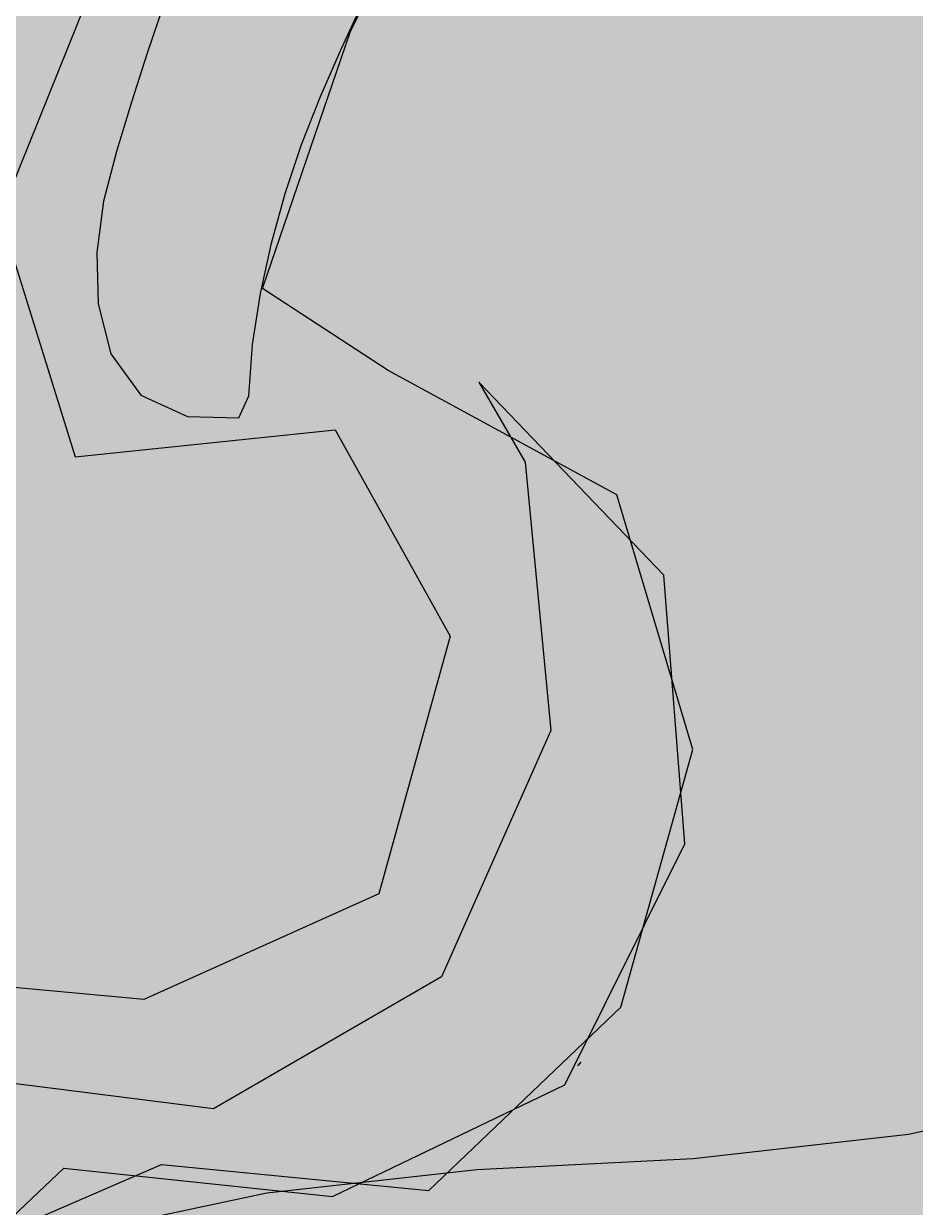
# Model space of a CAD drawing. Extents: x 0 to 1501, y 0 to 1747.
# Drawn here: x 93.255 to 96.523, y 1725.303 to 1729.642 of the extents above; entities that cross this region are included whole.
import ezdxf

# ---------------------------------------------------------------- set-up
doc = ezdxf.new("R2010")
doc.units = 0

msp = doc.modelspace()

# ---------------------------------------------------------------- hatches: boundary and pattern name
at = {"true_color": 0xf8f9fa}
msp.add_hatch(color=256, dxfattribs=at).paths.add_polyline_path([(0, 1747), (1280, 1747), (1280, 1027), (0, 1027)], flags=0)
at = {"true_color": 0xffffff}
msp.add_hatch(color=256, dxfattribs=at).paths.add_polyline_path([(0, 1747), (1280, 1747), (1280, 1681), (0, 1681)], flags=0)
at = {"true_color": 0xa8a9ab}
for points in [[(102.525, 1693.006), (101.8316, 1693.4875), (100.9954, 1694.0269), (100.1654, 1694.5758), (99.3269, 1695.111), (98.3966, 1695.4035), (97.5152, 1695.194), (96.6495, 1695.6823), (95.8868, 1696.3203), (96.1765, 1696.6041), (96.644, 1696.8292), (96.0403, 1697.6193), (95.3755, 1698.3595), (94.702, 1699.0918), (94.1028, 1699.8857), (93.5932, 1700.7168), (93.1817, 1701.6224), (92.9473, 1702.5829), (93.615, 1703.2309), (94.5271, 1702.8774), (95.5008, 1702.6891), (96.3339, 1703.1235), (96.3847, 1704.0995), (96.0008, 1705.0125), (95.3734, 1705.7813), (94.4999, 1706.2164), (93.618, 1705.8079), (92.6438, 1705.8756), (92.0424, 1706.6252), (91.7747, 1707.5816), (91.7388, 1708.5736), (91.8853, 1709.5479), (91.9267, 1710.5189), (91.871, 1711.5124), (91.7987, 1712.5048), (91.6739, 1713.4917), (91.4256, 1714.4534), (90.7469, 1715.1052), (89.8963, 1714.6319), (89.1854, 1715.0741), (89.1072, 1716.057), (89.4011, 1716.9873), (90.323, 1716.9349), (91.2195, 1717.0093), (91.6678, 1717.8805), (91.7878, 1718.8674), (91.805, 1719.862), (91.7468, 1720.8552), (92.1832, 1721.3716), (92.1668, 1722.2821), (92.177, 1723.2754), (92.4523, 1724.228), (92.8962, 1725.0857), (93.7604, 1725.4598), (94.7397, 1725.3645), (95.4441, 1726.0371), (95.7077, 1726.9819), (95.4288, 1727.9151), (94.5914, 1728.3711), (94.1304, 1728.6716), (94.4514, 1729.6106), (94.8943, 1730.5015), (95.3633, 1731.3789), (95.7103, 1732.3087), (95.4669, 1733.1932), (95.3705, 1733.6603), (96.309, 1733.8308), (96.9046, 1734.6226), (97.348, 1735.5134), (97.1109, 1736.3732), (96.4194, 1735.9164), (95.9349, 1735.0482), (95.1634, 1734.647), (94.2841, 1734.233), (93.7274, 1733.4178), (94.2173, 1732.9284), (94.8975, 1733.1349), (94.595, 1732.1893), (94.1482, 1731.3007), (93.6801, 1730.4228), (93.5232, 1729.8196), (93.1677, 1728.9389), (93.4442, 1728.0539), (94.3963, 1728.1532), (94.8185, 1727.3969), (94.5567, 1726.4521), (93.6952, 1726.0653), (92.7173, 1726.1557), (91.9679, 1725.5203), (91.4887, 1724.6526), (91.2313, 1723.6927), (91.1647, 1722.7022), (91.265, 1721.7126), (91.3914, 1720.9862), (91.4122, 1720.0033), (91.4391, 1719.0086), (91.3321, 1718.0216), (90.7493, 1717.3115), (89.8312, 1717.6536), (89.0274, 1717.1549), (88.81, 1716.1899), (88.8299, 1715.1964), (89.2482, 1714.3072), (90.1248, 1714.1972), (90.9593, 1714.5628), (91.2893, 1713.6372), (91.4174, 1712.6506), (91.5051, 1711.6595), (91.5493, 1710.6654), (91.7952, 1709.8021), (91.3891, 1708.999), (91.3737, 1708.0084), (91.5637, 1707.0328), (91.9171, 1706.1047), (92.6406, 1705.453), (93.6089, 1705.287), (94.48, 1705.7149), (95.3216, 1705.3311), (95.8393, 1704.4878), (95.9704, 1703.5172), (95.1641, 1703.1265), (94.2206, 1703.4321), (93.2747, 1703.6595), (92.5976, 1702.9968), (92.6925, 1702.0201), (93.0794, 1701.104), (93.6405, 1700.3281), (94.0165, 1699.5559), (94.6693, 1698.8057), (95.3285, 1698.0603), (95.9769, 1697.3055), (96.173, 1696.8484), (95.2389, 1696.9484), (95.7749, 1696.1593), (96.5742, 1695.5681), (97.4373, 1695.0743), (98.3869, 1694.8475), (99.2297, 1694.9556), (100.0478, 1694.3892), (100.8899, 1693.8592), (101.7386, 1693.3396), (102.2008, 1692.6016), (103.0926, 1692.1854), (104.0653, 1692.0111), (105.0553, 1691.9786), (105.1996, 1691.8424), (104.2134, 1691.9039), (105.1428, 1691.6305), (106.1289, 1691.4973), (106.0228, 1691.5263), (105.0448, 1691.7089), (105.2895, 1691.7493), (105.9212, 1691.8749), (104.9554, 1692.1047), (103.963, 1692.1553), (102.9941, 1692.3113), (102.525, 1693.006)], [(95.2965, 1725.8345), (95.2962, 1725.8341), (95.2958, 1725.8337), (95.2955, 1725.8333), (95.2952, 1725.8329), (95.2949, 1725.8325), (95.2946, 1725.8321), (95.2942, 1725.8317), (95.2939, 1725.8313), (95.2936, 1725.8309), (95.2933, 1725.8305), (95.293, 1725.8301), (95.2927, 1725.8297), (95.2924, 1725.8293), (95.2921, 1725.8289), (95.2918, 1725.8285), (95.2914, 1725.8281), (95.2911, 1725.8277), (95.2908, 1725.8273), (95.2905, 1725.8269), (95.2902, 1725.8265), (95.2899, 1725.8261), (95.2895, 1725.8257), (95.2892, 1725.8253), (95.2889, 1725.8249), (95.2885, 1725.8245), (95.2882, 1725.8241), (95.2878, 1725.8238), (95.2875, 1725.8234), (95.2871, 1725.823), (95.2868, 1725.8227), (95.2864, 1725.8223), (95.286, 1725.822), (95.2864, 1725.8223), (95.2868, 1725.8227), (95.2871, 1725.823), (95.2875, 1725.8234), (95.2878, 1725.8238), (95.2882, 1725.8241), (95.2885, 1725.8245), (95.2889, 1725.8249), (95.2892, 1725.8253), (95.2895, 1725.8257), (95.2899, 1725.8261), (95.2902, 1725.8265), (95.2905, 1725.8269), (95.2908, 1725.8273), (95.2911, 1725.8277), (95.2914, 1725.8281), (95.2918, 1725.8285), (95.2921, 1725.8289), (95.2924, 1725.8293), (95.2927, 1725.8297), (95.293, 1725.8301), (95.2933, 1725.8305), (95.2936, 1725.8309), (95.2939, 1725.8313), (95.2942, 1725.8317), (95.2946, 1725.8321), (95.2949, 1725.8325), (95.2952, 1725.8329), (95.2955, 1725.8333), (95.2958, 1725.8337), (95.2962, 1725.8341), (95.2965, 1725.8345)]]:
    msp.add_hatch(color=256, dxfattribs=at).paths.add_polyline_path(points, flags=0)
at = {"true_color": 0x9fa2a3}
msp.add_hatch(color=256, dxfattribs=at).paths.add_polyline_path([(93.547, 1728.991), (93.5234, 1728.8035), (93.5286, 1728.6147), (93.5749, 1728.432), (93.6849, 1728.2803), (93.8551, 1728.2026), (94.0434, 1728.1976), (94.0799, 1728.2775), (94.0935, 1728.466), (94.1228, 1728.6528), (94.1633, 1728.8375), (94.2136, 1729.0198), (94.2733, 1729.1993), (94.343, 1729.3751), (94.4192, 1729.5482), (94.4986, 1729.7198), (94.5802, 1729.8904), (94.6633, 1730.0603), (94.7476, 1730.2296), (94.833, 1730.3984), (94.9257, 1730.5632), (95.0181, 1730.7282), (95.1089, 1730.8941), (95.1979, 1731.061), (95.2848, 1731.229), (95.3691, 1731.3983), (95.4501, 1731.5692), (95.5262, 1731.7423), (95.5945, 1731.9187), (95.6527, 1732.0986), (95.7006, 1732.2816), (95.7376, 1732.467), (95.7626, 1732.6544), (95.7409, 1732.8329), (95.6243, 1732.9818), (95.5079, 1733.1308), (95.3919, 1733.2802), (95.2718, 1733.4259), (95.1313, 1733.456), (95.2725, 1733.3569), (95.2688, 1733.1686), (95.234, 1732.9827), (95.1878, 1732.7993), (95.1351, 1732.6177), (95.0773, 1732.4376), (95.0038, 1732.2635), (94.924, 1732.0921), (94.8417, 1731.9218), (94.7573, 1731.7525), (94.6709, 1731.5842), (94.5828, 1731.4169), (94.4929, 1731.2505), (94.4014, 1731.085), (94.3082, 1730.9204), (94.217, 1730.7547), (94.1312, 1730.5862), (94.0503, 1730.4153), (93.9738, 1730.2423), (93.9016, 1730.0675), (93.8332, 1729.8912), (93.7685, 1729.7135), (93.7073, 1729.5345), (93.6497, 1729.3544), (93.5958, 1729.1731), (93.547, 1728.991)], flags=0)
at = {"true_color": 0x6b6b6b}
msp.add_hatch(color=256, dxfattribs=at).paths.add_polyline_path([(94.146, 1725.3565), (94.9162, 1725.4413), (95.7088, 1725.4823), (96.4974, 1725.5712), (97.2725, 1725.7411), (98.0312, 1725.9737), (98.7495, 1726.3092), (98.8096, 1726.8181), (98.5264, 1727.5104), (99.0612, 1728.0808), (99.7682, 1728.4392), (100.5293, 1728.6575), (101.2906, 1728.5298), (101.6915, 1727.8687), (101.9689, 1727.5443), (102.748, 1727.695), (103.5183, 1727.8864), (104.2811, 1728.1061), (105.0383, 1728.3442), (105.7942, 1728.5864), (106.5505, 1728.8274), (107.3082, 1729.0641), (108.0499, 1729.2722), (108.2046, 1728.5797), (107.5882, 1728.0986), (106.8016, 1728.0807), (106.0175, 1727.9849), (105.4833, 1727.4591), (105.424, 1726.6703), (105.5027, 1725.8808), (105.6418, 1725.0994), (105.8179, 1724.3255), (106.0221, 1723.5585), (105.5691, 1723.2365), (104.7843, 1723.1175), (104.0017, 1722.9847), (103.2213, 1722.8398), (102.4431, 1722.683), (101.6678, 1722.513), (100.8966, 1722.3252), (100.1478, 1722.0651), (99.596, 1721.5315), (99.9821, 1720.9328), (100.2288, 1720.221), (99.7417, 1719.6144), (99.0411, 1719.2454), (98.2735, 1719.05), (97.4844, 1718.9848), (96.7676, 1719.296), (96.5764, 1720.0036), (97.0944, 1720.5893), (97.3239, 1721.241), (96.6393, 1721.6111), (95.8518, 1721.702), (95.0582, 1721.7006), (94.266, 1721.6508), (93.4765, 1721.5692), (92.69, 1721.4628), (92.2011, 1721.7642), (92.1285, 1722.5525), (92.1757, 1723.3443), (92.3942, 1724.1052), (92.7238, 1724.8265), (93.371, 1725.1913), (94.146, 1725.3565)], flags=0)
at = {"true_color": 0x989a9c}
msp.add_hatch(color=256, dxfattribs=at).paths.add_polyline_path([(93.797, 1700.254), (93.3839, 1701.1526), (93.024, 1702.0837), (93.1699, 1703.0075), (94.0729, 1703.0817), (95.0116, 1702.7534), (95.992, 1702.7863), (96.4397, 1703.6176), (96.2259, 1704.5863), (95.7009, 1705.4325), (94.9529, 1706.0846), (94.0299, 1706.0311), (93.0967, 1705.7695), (92.2396, 1706.2081), (91.8769, 1707.1365), (91.7277, 1708.1222), (91.8473, 1709.108), (91.9446, 1710.0747), (91.8981, 1711.0726), (91.8358, 1712.0698), (91.7411, 1713.0643), (91.5601, 1714.0463), (91.1281, 1714.9341), (90.2212, 1714.9036), (89.3929, 1714.7138), (89.0923, 1715.6449), (89.2115, 1716.6336), (89.9596, 1717.1096), (90.8869, 1716.8024), (91.5538, 1717.5016), (91.7577, 1718.476), (91.8109, 1719.4734), (91.7791, 1720.4717), (91.8129, 1721.2921), (92.2079, 1721.9077), (92.1487, 1722.9037), (92.3258, 1723.8818), (92.7186, 1724.7991), (93.4026, 1725.4468), (94.3863, 1725.343), (95.238, 1725.7526), (95.6776, 1726.6351), (95.6009, 1727.6206), (94.923, 1728.3284), (95.0927, 1728.0344), (95.1872, 1727.0509), (94.7866, 1726.1478), (93.9505, 1725.664), (92.9651, 1725.7886), (92.1848, 1725.2177), (91.7592, 1724.3168), (91.5626, 1723.3395), (91.5633, 1722.3412), (91.6204, 1721.3438), (91.6922, 1720.3472), (91.722, 1719.3487), (91.6698, 1718.3516), (91.3753, 1717.4056), (90.5306, 1717.158), (89.5987, 1717.3037), (89.1057, 1716.4862), (89.0478, 1715.4899), (89.3706, 1714.567), (90.2201, 1714.5365), (91.0919, 1714.7824), (91.5094, 1713.8955), (91.6547, 1712.9072), (91.7554, 1711.9132), (91.8223, 1710.9164), (91.8442, 1709.9176), (91.6736, 1708.9386), (91.6675, 1707.9437), (91.8715, 1706.9663), (92.2678, 1706.055), (93.1282, 1705.5955), (94.0872, 1705.7647), (94.9768, 1705.9505), (95.7088, 1705.2793), (96.1929, 1704.4105), (96.2265, 1703.428), (95.4262, 1702.9859), (94.4604, 1703.2309), (93.5216, 1703.5251), (92.8438, 1702.8658), (93.0016, 1701.8932), (93.412, 1700.9824), (93.8925, 1700.107), (94.4963, 1699.3124), (94.4083, 1699.473), (93.797, 1700.254)], flags=0)

# ---------------------------------------------------------------- linework, layer by layer
at = {"true_color": 0xa8a9ab}
for points in [[(91.2195, 1717.0093), (91.6678, 1717.8805), (91.7878, 1718.8674), (91.805, 1719.862), (91.7468, 1720.8552), (92.1832, 1721.3716), (92.1668, 1722.2821), (92.177, 1723.2754), (92.4523, 1724.228), (92.8962, 1725.0857), (93.7604, 1725.4598), (94.7397, 1725.3645), (95.4441, 1726.0371), (95.7077, 1726.9819), (95.4288, 1727.9151), (94.5914, 1728.3711), (94.1304, 1728.6716), (94.4514, 1729.6106), (94.8943, 1730.5015)], [(93.5232, 1729.8196), (93.1677, 1728.9389), (93.4442, 1728.0539), (94.3963, 1728.1532), (94.8185, 1727.3969), (94.5567, 1726.4521), (93.6952, 1726.0653), (92.7173, 1726.1557), (91.9679, 1725.5203), (91.4887, 1724.6526), (91.2313, 1723.6927), (91.1647, 1722.7022), (91.265, 1721.7126), (91.3914, 1720.9862), (91.4122, 1720.0033), (91.4391, 1719.0086), (91.3321, 1718.0216), (90.7493, 1717.3115), (89.8312, 1717.6536), (89.0274, 1717.1549)]]:
    msp.add_lwpolyline(points, dxfattribs=at)
at = {"true_color": 0x9fa2a3}
msp.add_lwpolyline([(93.7685, 1729.7135), (93.7073, 1729.5345), (93.6497, 1729.3544), (93.5958, 1729.1731), (93.547, 1728.991), (93.547, 1728.991), (93.5234, 1728.8035), (93.5286, 1728.6147), (93.5749, 1728.432), (93.6849, 1728.2803), (93.8551, 1728.2026), (94.0434, 1728.1976), (94.0799, 1728.2775), (94.0935, 1728.466), (94.1228, 1728.6528), (94.1633, 1728.8375), (94.2136, 1729.0198), (94.2733, 1729.1993), (94.343, 1729.3751), (94.4192, 1729.5482), (94.4986, 1729.7198)], dxfattribs=at)
at = {"true_color": 0x6b6b6b}
msp.add_lwpolyline([(93.371, 1725.1913), (94.146, 1725.3565), (94.146, 1725.3565), (94.9162, 1725.4413), (95.7088, 1725.4823), (96.4974, 1725.5712), (97.2725, 1725.7411), (98.0312, 1725.9737), (98.7495, 1726.3092), (98.8096, 1726.8181), (98.5264, 1727.5104), (99.0612, 1728.0808), (99.7682, 1728.4392), (100.5293, 1728.6575), (101.2906, 1728.5298), (101.6915, 1727.8687), (101.9689, 1727.5443)], dxfattribs=at)
at = {"true_color": 0x989a9c}
msp.add_lwpolyline([(92.7186, 1724.7991), (93.4026, 1725.4468), (94.3863, 1725.343), (95.238, 1725.7526), (95.6776, 1726.6351), (95.6009, 1727.6206), (94.923, 1728.3284), (95.0927, 1728.0344), (95.1872, 1727.0509), (94.7866, 1726.1478), (93.9505, 1725.664), (92.9651, 1725.7886), (92.1848, 1725.2177)], dxfattribs=at)
at = {"true_color": 0xa8a9ab}
msp.add_lwpolyline([(95.2965, 1725.8345), (95.2962, 1725.8341), (95.2958, 1725.8337), (95.2955, 1725.8333), (95.2952, 1725.8329), (95.2949, 1725.8325), (95.2946, 1725.8321), (95.2942, 1725.8317), (95.2939, 1725.8313), (95.2936, 1725.8309), (95.2933, 1725.8305), (95.293, 1725.8301), (95.2927, 1725.8297), (95.2924, 1725.8293), (95.2921, 1725.8289), (95.2918, 1725.8285), (95.2914, 1725.8281), (95.2911, 1725.8277), (95.2908, 1725.8273), (95.2905, 1725.8269), (95.2902, 1725.8265), (95.2899, 1725.8261), (95.2895, 1725.8257), (95.2892, 1725.8253), (95.2889, 1725.8249), (95.2885, 1725.8245), (95.2882, 1725.8241), (95.2878, 1725.8238), (95.2875, 1725.8234), (95.2871, 1725.823), (95.2868, 1725.8227), (95.2864, 1725.8223), (95.286, 1725.822), (95.2864, 1725.8223), (95.2868, 1725.8227), (95.2871, 1725.823), (95.2875, 1725.8234), (95.2878, 1725.8238), (95.2882, 1725.8241), (95.2885, 1725.8245), (95.2889, 1725.8249), (95.2892, 1725.8253), (95.2895, 1725.8257), (95.2899, 1725.8261), (95.2902, 1725.8265), (95.2905, 1725.8269), (95.2908, 1725.8273), (95.2911, 1725.8277), (95.2914, 1725.8281), (95.2918, 1725.8285), (95.2921, 1725.8289), (95.2924, 1725.8293), (95.2927, 1725.8297), (95.293, 1725.8301), (95.2933, 1725.8305), (95.2936, 1725.8309), (95.2939, 1725.8313), (95.2942, 1725.8317), (95.2946, 1725.8321), (95.2949, 1725.8325), (95.2952, 1725.8329), (95.2955, 1725.8333), (95.2958, 1725.8337), (95.2962, 1725.8341), (95.2965, 1725.8345)], close=True, dxfattribs=at)

doc.saveas('drawing.dxf')
